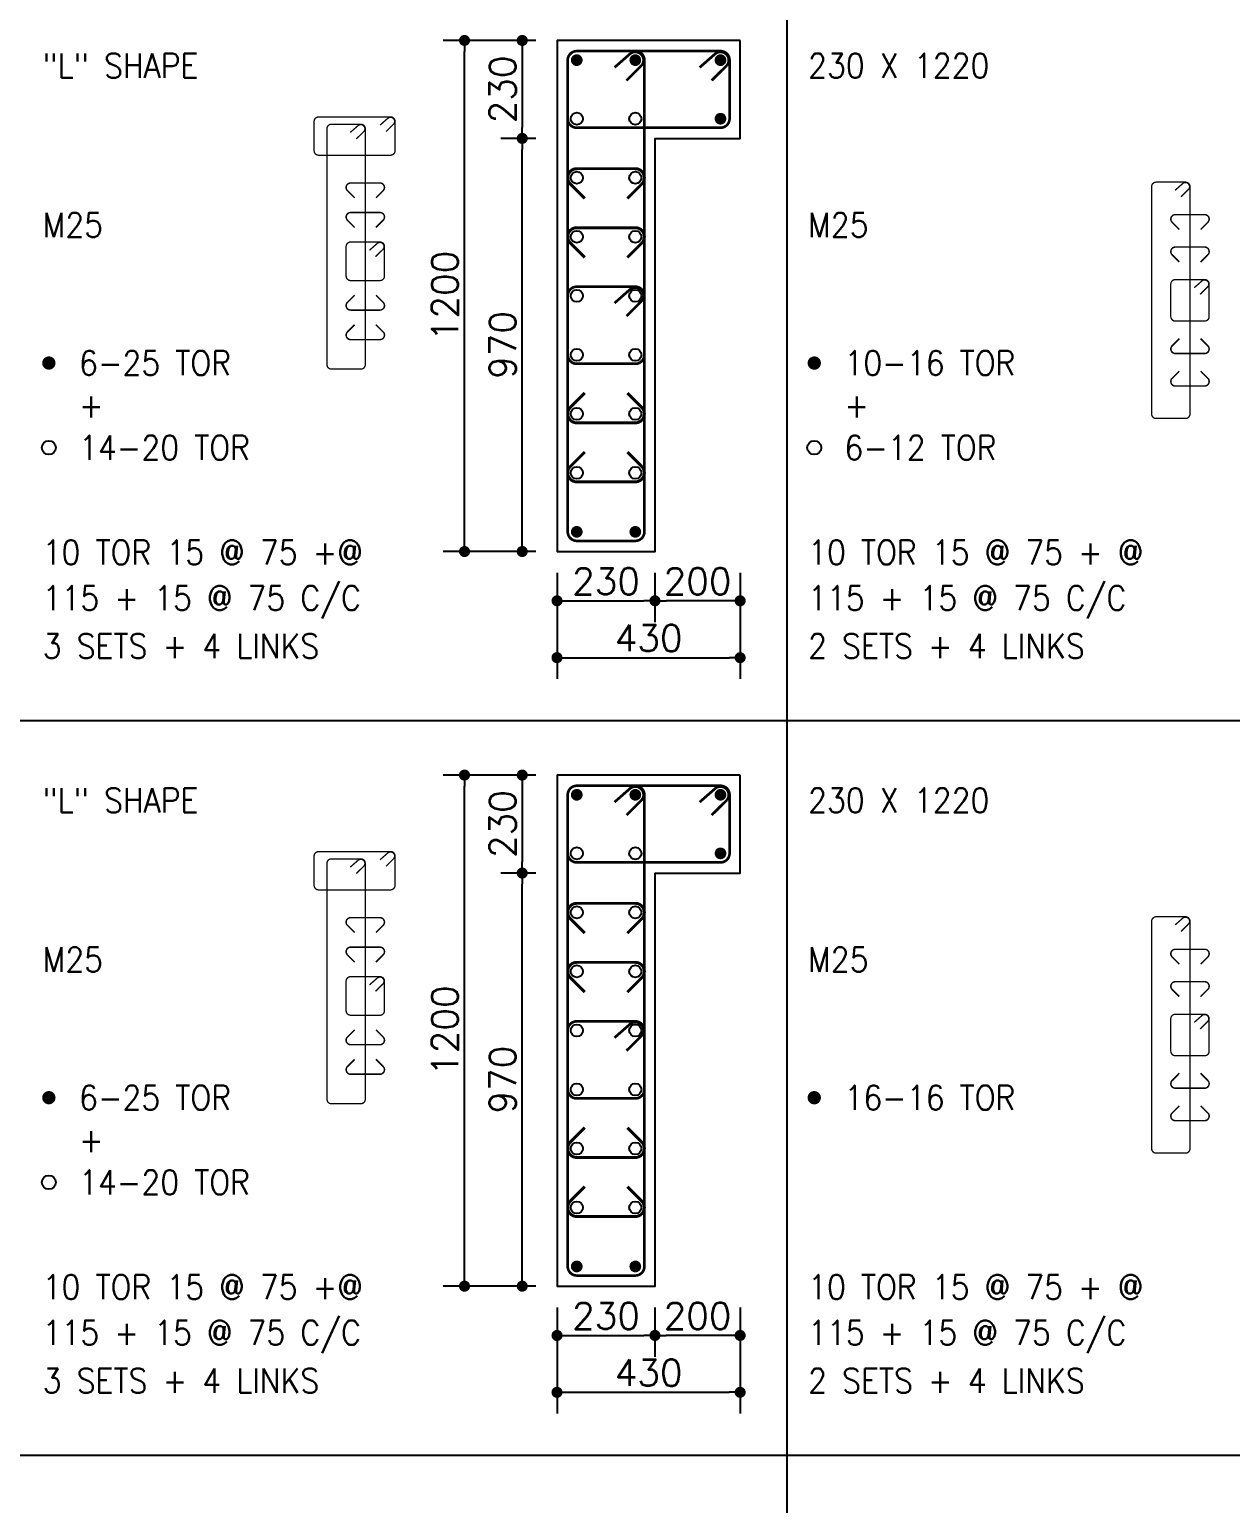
# Model space of a CAD drawing. Extents: x -200722 to 834823, y -494970 to 88783.
# Drawn here: x 399531 to 410812, y -83154 to -69310 of the extents above; entities that cross this region are included whole.
import ezdxf
from ezdxf.enums import TextEntityAlignment as Align

# ---------------------------------------------------------------- set-up
doc = ezdxf.new("R2010")
doc.units = 0
doc.header["$LTSCALE"] = 100
doc.header["$MEASUREMENT"] = 0
doc.header["$PDMODE"] = 34
doc.layers.get('0').update_dxf_attribs({"linetype": 'CONTINUOUS'})
doc.layers.get('DEFPOINTS').update_dxf_attribs({"linetype": 'CONTINUOUS'})
for name, color, linetype in [('5', 4, 'CONTINUOUS'), ('BEAM', 4, 'CONTINUOUS'), ('COL. SHED. STEEL.', 6, 'CONTINUOUS'), ('column', 240, 'CONTINUOUS'), ('STEEL', 6, 'CONTINUOUS'), ('TEXT', 2, 'CONTINUOUS')]:
    doc.layers.add(name, color=color, linetype=linetype)
doc.layers.add('g-dim', color=6, linetype='CONTINUOUS', lineweight=9)
doc.styles.add('ROMANS', font='romans.shx')
doc.styles.get("Standard").update_dxf_attribs({"font": 'simplex.shx'})
doc.dimstyles.new('STANDARD$0', dxfattribs={"dimtxt": 2.5, "dimasz": 2.5, "dimexe": 2, "dimexo": 0.7, "dimgap": 0.9, "dimtad": 1, "dimdec": 0, "dimdsep": 46, "dimtxsty": 'ROMANS', "dimcen": 0.09, "dimclrd": 4, "dimclre": 4, "dimclrt": 3, "dimadec": 0, "dimazin": 0, "dimtfac": 1, "dimtdec": 0, "dimtmove": 0, "dimatfit": 3, "dimfxl": 1, "dimtolj": 1, "dimtzin": 0, "dimarcsym": 0})

# ---------------------------------------------------------------- blocks, each defined once
blk = doc.blocks.new('DOT')
at = {"color": 0, "linetype": 'ByBlock'}
blk.add_line((-0.5, 0), (-1, 0), dxfattribs=at)
at = {"color": 0, "linetype": 'ByBlock', "const_width": 0.5}
blk.add_lwpolyline([(-0.25, 0, 1), (0.25, 0, 1)], format="xyb", close=True, dxfattribs=at)
blk = doc.blocks.new('*D184')
at = {"layer": 'BEAM', "color": 0, "lineweight": -2, "transparency": 16777216}
for p, q in [((404486, -81313), (404486, -81776)), ((405406, -81313), (405406, -81776)), ((404590, -81576), (405302, -81576))]:
    blk.add_line(p, q, dxfattribs=at)
at = {"layer": 'DEFPOINTS', "color": 0, "lineweight": -3, "transparency": 16777216}
for p in [(404486, -81113), (405406, -81113), (405406, -81576)]:
    blk.add_point(p, dxfattribs=at)
at = {"layer": 'BEAM', "color": 0, "lineweight": -2, "transparency": 16777216, "xscale": 104, "yscale": 104, "zscale": 104, "rotation": 180}
blk.add_blockref('DOT', (404486, -81576), dxfattribs=at)
at = {"layer": 'BEAM', "color": 0, "lineweight": -2, "transparency": 16777216, "xscale": 104, "yscale": 104, "zscale": 104}
blk.add_blockref('DOT', (405406, -81576), dxfattribs=at)
at = {"layer": 'BEAM', "color": 0, "transparency": 16777216, "insert": (404946, -81392), "char_height": 248, "attachment_point": 5}
blk.add_mtext('\\A1;230', dxfattribs=at)
blk = doc.blocks.new('_DOT')
at = {"color": 0, "linetype": 'ByBlock'}
blk.add_line((-0.5, 0), (-1, 0), dxfattribs=at)
at = {"color": 0, "linetype": 'ByBlock', "const_width": 0.5}
blk.add_lwpolyline([(-0.25, 0, 1), (0.25, 0, 1)], format="xyb", close=True, dxfattribs=at)
blk = doc.blocks.new('*D185')
at = {"layer": 'BEAM', "color": 0, "lineweight": -2, "transparency": 16777216}
for p, q in [((405406, -81313), (405406, -81776)), ((406206, -81313), (406206, -81776)), ((406102, -81576), (405510, -81576))]:
    blk.add_line(p, q, dxfattribs=at)
at = {"layer": 'DEFPOINTS', "color": 0, "lineweight": -3, "transparency": 16777216}
for p in [(405406, -81113), (406206, -81113), (405406, -81576)]:
    blk.add_point(p, dxfattribs=at)
at = {"layer": 'BEAM', "color": 0, "lineweight": -2, "transparency": 16777216, "xscale": 104, "yscale": 104, "zscale": 104, "rotation": 180}
blk.add_blockref('DOT', (405406, -81576), dxfattribs=at)
at = {"layer": 'BEAM', "color": 0, "lineweight": -2, "transparency": 16777216, "xscale": 104, "yscale": 104, "zscale": 104}
blk.add_blockref('DOT', (406206, -81576), dxfattribs=at)
at = {"layer": 'BEAM', "color": 0, "transparency": 16777216, "insert": (405806, -81392), "char_height": 248, "attachment_point": 5}
blk.add_mtext('\\A1;200', dxfattribs=at)
blk = doc.blocks.new('*D186')
at = {"layer": 'BEAM', "color": 0, "lineweight": -2, "transparency": 16777216}
for p, q in [((404486, -81313), (404486, -82310)), ((406206, -81313), (406206, -82310)), ((404590, -82110), (406102, -82110))]:
    blk.add_line(p, q, dxfattribs=at)
at = {"layer": 'DEFPOINTS', "color": 0, "lineweight": -3, "transparency": 16777216}
for p in [(404486, -81113), (406206, -81113), (406206, -82110)]:
    blk.add_point(p, dxfattribs=at)
at = {"layer": 'BEAM', "color": 0, "lineweight": -2, "transparency": 16777216, "xscale": 104, "yscale": 104, "zscale": 104, "rotation": 180}
blk.add_blockref('DOT', (404486, -82110), dxfattribs=at)
at = {"layer": 'BEAM', "color": 0, "lineweight": -2, "transparency": 16777216, "xscale": 104, "yscale": 104, "zscale": 104}
blk.add_blockref('DOT', (406206, -82110), dxfattribs=at)
at = {"layer": 'BEAM', "color": 0, "transparency": 16777216, "insert": (405346, -81926), "char_height": 248, "attachment_point": 5}
blk.add_mtext('\\A1;430', dxfattribs=at)
blk = doc.blocks.new('*D187')
at = {"layer": 'BEAM', "color": 0, "lineweight": -2, "transparency": 16777216}
for p, q in [((404286, -77233), (403959, -77233)), ((404159, -81009), (404159, -77337)), ((404286, -81113), (403959, -81113))]:
    blk.add_line(p, q, dxfattribs=at)
at = {"layer": 'DEFPOINTS', "color": 0, "lineweight": -3, "transparency": 16777216}
for p in [(404159, -77233), (404486, -77233), (404486, -81113)]:
    blk.add_point(p, dxfattribs=at)
at = {"layer": 'BEAM', "color": 0, "lineweight": -2, "transparency": 16777216, "xscale": 104, "yscale": 104, "zscale": 104}
for p, rotation in [((404159, -77233), 90), ((404159, -81113), 270)]:
    blk.add_blockref('DOT', p, dxfattribs=dict(at, rotation=rotation))
at = {"layer": 'BEAM', "color": 0, "transparency": 16777216, "insert": (403975, -79173), "char_height": 248, "attachment_point": 5, "rotation": 90}
blk.add_mtext('\\A1;970', dxfattribs=at)
blk = doc.blocks.new('*D188')
at = {"layer": 'BEAM', "color": 0, "lineweight": -2, "transparency": 16777216}
for p, q in [((404286, -76313), (403959, -76313)), ((404159, -76417), (404159, -77129)), ((404286, -77233), (403959, -77233))]:
    blk.add_line(p, q, dxfattribs=at)
at = {"layer": 'DEFPOINTS', "color": 0, "lineweight": -3, "transparency": 16777216}
for p in [(404486, -76313), (404159, -77233), (404486, -77233)]:
    blk.add_point(p, dxfattribs=at)
at = {"layer": 'BEAM', "color": 0, "lineweight": -2, "transparency": 16777216, "xscale": 104, "yscale": 104, "zscale": 104}
for p, rotation in [((404159, -76313), 90), ((404159, -77233), 270)]:
    blk.add_blockref('DOT', p, dxfattribs=dict(at, rotation=rotation))
at = {"layer": 'BEAM', "color": 0, "transparency": 16777216, "insert": (403975, -76773), "char_height": 248, "attachment_point": 5, "rotation": 90}
blk.add_mtext('\\A1;230', dxfattribs=at)
blk = doc.blocks.new('*D189')
at = {"layer": 'BEAM', "color": 0, "lineweight": -2, "transparency": 16777216}
for p, q in [((404286, -76313), (403417, -76313)), ((403617, -81009), (403617, -76417)), ((404286, -81113), (403417, -81113))]:
    blk.add_line(p, q, dxfattribs=at)
at = {"layer": 'DEFPOINTS', "color": 0, "lineweight": -3, "transparency": 16777216}
for p in [(403617, -76313), (404486, -76313), (404486, -81113)]:
    blk.add_point(p, dxfattribs=at)
at = {"layer": 'BEAM', "color": 0, "lineweight": -2, "transparency": 16777216, "xscale": 104, "yscale": 104, "zscale": 104}
for p, rotation in [((403617, -76313), 90), ((403617, -81113), 270)]:
    blk.add_blockref('DOT', p, dxfattribs=dict(at, rotation=rotation))
at = {"layer": 'BEAM', "color": 0, "transparency": 16777216, "insert": (403433, -78713), "char_height": 248, "attachment_point": 5, "rotation": 90}
blk.add_mtext('\\A1;1200', dxfattribs=at)
blk = doc.blocks.new('*D124')
at = {"layer": 'BEAM', "color": 0, "lineweight": -2, "transparency": 16777216}
for p, q in [((404486, -74413), (404486, -74876)), ((405406, -74413), (405406, -74876)), ((404590, -74676), (405302, -74676))]:
    blk.add_line(p, q, dxfattribs=at)
at = {"layer": 'DEFPOINTS', "color": 0, "lineweight": -3, "transparency": 16777216}
for p in [(404486, -74213), (405406, -74213), (405406, -74676)]:
    blk.add_point(p, dxfattribs=at)
at = {"layer": 'BEAM', "color": 0, "lineweight": -2, "transparency": 16777216, "xscale": 104, "yscale": 104, "zscale": 104, "rotation": 180}
blk.add_blockref('DOT', (404486, -74676), dxfattribs=at)
at = {"layer": 'BEAM', "color": 0, "lineweight": -2, "transparency": 16777216, "xscale": 104, "yscale": 104, "zscale": 104}
blk.add_blockref('DOT', (405406, -74676), dxfattribs=at)
at = {"layer": 'BEAM', "color": 0, "transparency": 16777216, "insert": (404946, -74492), "char_height": 248, "attachment_point": 5}
blk.add_mtext('\\A1;230', dxfattribs=at)
blk = doc.blocks.new('*D125')
at = {"layer": 'BEAM', "color": 0, "lineweight": -2, "transparency": 16777216}
for p, q in [((405406, -74413), (405406, -74876)), ((406206, -74413), (406206, -74876)), ((406102, -74676), (405510, -74676))]:
    blk.add_line(p, q, dxfattribs=at)
at = {"layer": 'DEFPOINTS', "color": 0, "lineweight": -3, "transparency": 16777216}
for p in [(405406, -74213), (406206, -74213), (405406, -74676)]:
    blk.add_point(p, dxfattribs=at)
at = {"layer": 'BEAM', "color": 0, "lineweight": -2, "transparency": 16777216, "xscale": 104, "yscale": 104, "zscale": 104, "rotation": 180}
blk.add_blockref('DOT', (405406, -74676), dxfattribs=at)
at = {"layer": 'BEAM', "color": 0, "lineweight": -2, "transparency": 16777216, "xscale": 104, "yscale": 104, "zscale": 104}
blk.add_blockref('DOT', (406206, -74676), dxfattribs=at)
at = {"layer": 'BEAM', "color": 0, "transparency": 16777216, "insert": (405806, -74492), "char_height": 248, "attachment_point": 5}
blk.add_mtext('\\A1;200', dxfattribs=at)
blk = doc.blocks.new('*D126')
at = {"layer": 'BEAM', "color": 0, "lineweight": -2, "transparency": 16777216}
for p, q in [((404486, -74413), (404486, -75410)), ((406206, -74413), (406206, -75410)), ((404590, -75210), (406102, -75210))]:
    blk.add_line(p, q, dxfattribs=at)
at = {"layer": 'DEFPOINTS', "color": 0, "lineweight": -3, "transparency": 16777216}
for p in [(404486, -74213), (406206, -74213), (406206, -75210)]:
    blk.add_point(p, dxfattribs=at)
at = {"layer": 'BEAM', "color": 0, "lineweight": -2, "transparency": 16777216, "xscale": 104, "yscale": 104, "zscale": 104, "rotation": 180}
blk.add_blockref('DOT', (404486, -75210), dxfattribs=at)
at = {"layer": 'BEAM', "color": 0, "lineweight": -2, "transparency": 16777216, "xscale": 104, "yscale": 104, "zscale": 104}
blk.add_blockref('DOT', (406206, -75210), dxfattribs=at)
at = {"layer": 'BEAM', "color": 0, "transparency": 16777216, "insert": (405346, -75026), "char_height": 248, "attachment_point": 5}
blk.add_mtext('\\A1;430', dxfattribs=at)
blk = doc.blocks.new('*D127')
at = {"layer": 'BEAM', "color": 0, "lineweight": -2, "transparency": 16777216}
for p, q in [((404286, -70333), (403959, -70333)), ((404159, -74109), (404159, -70437)), ((404286, -74213), (403959, -74213))]:
    blk.add_line(p, q, dxfattribs=at)
at = {"layer": 'DEFPOINTS', "color": 0, "lineweight": -3, "transparency": 16777216}
for p in [(404159, -70333), (404486, -70333), (404486, -74213)]:
    blk.add_point(p, dxfattribs=at)
at = {"layer": 'BEAM', "color": 0, "lineweight": -2, "transparency": 16777216, "xscale": 104, "yscale": 104, "zscale": 104}
for p, rotation in [((404159, -70333), 90), ((404159, -74213), 270)]:
    blk.add_blockref('DOT', p, dxfattribs=dict(at, rotation=rotation))
at = {"layer": 'BEAM', "color": 0, "transparency": 16777216, "insert": (403975, -72273), "char_height": 248, "attachment_point": 5, "rotation": 90}
blk.add_mtext('\\A1;970', dxfattribs=at)
blk = doc.blocks.new('*D128')
at = {"layer": 'BEAM', "color": 0, "lineweight": -2, "transparency": 16777216}
for p, q in [((404286, -69413), (403959, -69413)), ((404159, -69517), (404159, -70229)), ((404286, -70333), (403959, -70333))]:
    blk.add_line(p, q, dxfattribs=at)
at = {"layer": 'DEFPOINTS', "color": 0, "lineweight": -3, "transparency": 16777216}
for p in [(404486, -69413), (404159, -70333), (404486, -70333)]:
    blk.add_point(p, dxfattribs=at)
at = {"layer": 'BEAM', "color": 0, "lineweight": -2, "transparency": 16777216, "xscale": 104, "yscale": 104, "zscale": 104}
for p, rotation in [((404159, -69413), 90), ((404159, -70333), 270)]:
    blk.add_blockref('DOT', p, dxfattribs=dict(at, rotation=rotation))
at = {"layer": 'BEAM', "color": 0, "transparency": 16777216, "insert": (403975, -69873), "char_height": 248, "attachment_point": 5, "rotation": 90}
blk.add_mtext('\\A1;230', dxfattribs=at)
blk = doc.blocks.new('*D129')
at = {"layer": 'BEAM', "color": 0, "lineweight": -2, "transparency": 16777216}
for p, q in [((404286, -69413), (403417, -69413)), ((403617, -74109), (403617, -69517)), ((404286, -74213), (403417, -74213))]:
    blk.add_line(p, q, dxfattribs=at)
at = {"layer": 'DEFPOINTS', "color": 0, "lineweight": -3, "transparency": 16777216}
for p in [(403617, -69413), (404486, -69413), (404486, -74213)]:
    blk.add_point(p, dxfattribs=at)
at = {"layer": 'BEAM', "color": 0, "lineweight": -2, "transparency": 16777216, "xscale": 104, "yscale": 104, "zscale": 104}
for p, rotation in [((403617, -69413), 90), ((403617, -74213), 270)]:
    blk.add_blockref('DOT', p, dxfattribs=dict(at, rotation=rotation))
at = {"layer": 'BEAM', "color": 0, "transparency": 16777216, "insert": (403433, -71813), "char_height": 248, "attachment_point": 5, "rotation": 90}
blk.add_mtext('\\A1;1200', dxfattribs=at)

msp = doc.modelspace()

# ---------------------------------------------------------------- linework, layer by layer
at = {"layer": '5', "color": 7, "lineweight": -2}
for p, q in [((406646.4, -104400.4), (406646.4, -55100.4)), ((330496.4, -75800.4), (412446.4, -75800.4)), ((330496.4, -82700.4), (412446.4, -82700.4))]:
    msp.add_line(p, q, dxfattribs=at)
at = {"layer": 'COL. SHED. STEEL.', "color": 140, "linetype": 'Continuous', "const_width": 12.5}
for points in [[(410293.6, -72048.5), (410568.6, -72048.5, 0.4142136), (410611.1, -72006), (410611.1, -71701, 0.4142136), (410568.6, -71658.5), (410293.6, -71658.5, 0.4142136), (410251.1, -71701), (410251.1, -72006, 0.4142136)], [(410293.6, -78948.5), (410568.6, -78948.5, 0.4142136), (410611.1, -78906), (410611.1, -78601, 0.4142136), (410568.6, -78558.5), (410293.6, -78558.5, 0.4142136), (410251.1, -78601), (410251.1, -78906, 0.4142136)]]:
    msp.add_lwpolyline(points, format="xyb", close=True, dxfattribs=at)
for points in [[(410527, -71796.4), (410598.1, -71726.1, 0.9275277), (410543.3, -71671.8), (410470.8, -71735.5)], [(410527, -78696.4), (410598.1, -78626.1, 0.9275277), (410543.3, -78571.8), (410470.8, -78635.5)]]:
    msp.add_lwpolyline(points, format="xyb", dxfattribs=at)
at = {"layer": 'column', "color": 4, "linetype": 'Continuous'}
for points in [[(406206.4, -69412.9), (404486.4, -69412.9), (404486.4, -74213), (405406.4, -74213), (405406.4, -70332.9), (406206.4, -70332.9), (406206.4, -69412.9)], [(406206.4, -76312.9), (404486.4, -76312.9), (404486.4, -81113), (405406.4, -81113), (405406.4, -77232.9), (406206.4, -77232.9), (406206.4, -76312.9)]]:
    msp.add_lwpolyline(points, dxfattribs=at)
at = {"layer": 'g-dim', "color": 62, "lineweight": -2}
for points, const_width in [([(402547.7, -71668.2), (402822.7, -71668.2, 0.4142136), (402865.2, -71625.7), (402865.2, -71348.6, 0.4142136), (402822.7, -71306.1), (402547.7, -71306.1, 0.4142136), (402505.2, -71348.6), (402505.2, -71625.7, 0.4142136)], 12.5), ([(404671.4, -72450.1), (405221.4, -72450.1, 0.4142136), (405306.4, -72365.1), (405306.4, -71810.8, 0.4142136), (405221.4, -71725.8), (404671.4, -71725.8, 0.4142136), (404586.4, -71810.8), (404586.4, -72365.1, 0.4142136)], 25), ([(402547.7, -78568.2), (402822.7, -78568.2, 0.4142136), (402865.2, -78525.7), (402865.2, -78248.6, 0.4142136), (402822.7, -78206.1), (402547.7, -78206.1, 0.4142136), (402505.2, -78248.6), (402505.2, -78525.7, 0.4142136)], 12.5), ([(404671.4, -79350.1), (405221.4, -79350.1, 0.4142136), (405306.4, -79265.1), (405306.4, -78710.8, 0.4142136), (405221.4, -78625.8), (404671.4, -78625.8, 0.4142136), (404586.4, -78710.8), (404586.4, -79265.1, 0.4142136)], 25)]:
    msp.add_lwpolyline(points, format="xyb", close=True, dxfattribs=dict(at, const_width=const_width))
for points, const_width in [([(402781.1, -71444), (402852.1, -71373.7, 0.9275277), (402797.3, -71319.4), (402724.8, -71383)], 12.5), ([(405138.2, -72001.7), (405280.3, -71861, 0.9275277), (405170.7, -71752.4), (405025.7, -71879.7)], 25), ([(402781.1, -78344), (402852.1, -78273.7, 0.9275277), (402797.3, -78219.4), (402724.8, -78283)], 12.5), ([(405138.2, -78901.7), (405280.3, -78761, 0.9275277), (405170.7, -78652.4), (405025.7, -78779.7)], 25)]:
    msp.add_lwpolyline(points, format="xyb", dxfattribs=dict(at, const_width=const_width))
at = {"layer": 'STEEL', "color": 18, "true_color": 0x000000}
for points, const_width in [([(404671.4, -69512.9), (405221.4, -69512.9, -0.4142136), (405306.4, -69597.9), (405306.4, -74028, -0.4142136), (405221.4, -74113), (404671.4, -74113, -0.4142136), (404586.4, -74028), (404586.4, -69597.9, -0.4142136)], 25), ([(404671.4, -69512.9), (406021.4, -69512.9, -0.4142136), (406106.4, -69597.9), (406106.4, -70147.9, -0.4142136), (406021.4, -70232.9), (404671.4, -70232.9, -0.4142136), (404586.4, -70147.9), (404586.4, -69597.9, -0.4142136)], 25), ([(402247, -70130.8), (402922, -70130.8, -0.4142136), (402964.5, -70173.3), (402964.5, -70448.3, -0.4142136), (402922, -70490.8), (402247, -70490.8, -0.4142136), (402204.5, -70448.3), (402204.5, -70173.3, -0.4142136)], 12.5), ([(402367.7, -70199.6), (402642.7, -70199.6, -0.4142136), (402685.2, -70242.1), (402685.2, -72457.2, -0.4142136), (402642.7, -72499.7), (402367.7, -72499.7, -0.4142136), (402325.2, -72457.2), (402325.2, -70242.1, -0.4142136)], 12.5), ([(410113.6, -72963.5), (410388.6, -72963.5, 0.4142136), (410431.1, -72921), (410431.1, -70786, 0.4142136), (410388.6, -70743.5), (410113.6, -70743.5, 0.4142136), (410071.1, -70786), (410071.1, -72921, 0.4142136)], 12.5), ([(399681.7, -72442.9, 1), (399744.2, -72442.9, 1)], 62.5), ([(406870.9, -72442.9, 1), (406933.4, -72442.9, 1)], 62.5), ([(404671.4, -76412.9), (405221.4, -76412.9, -0.4142136), (405306.4, -76497.9), (405306.4, -80928, -0.4142136), (405221.4, -81013), (404671.4, -81013, -0.4142136), (404586.4, -80928), (404586.4, -76497.9, -0.4142136)], 25), ([(404671.4, -76412.9), (406021.4, -76412.9, -0.4142136), (406106.4, -76497.9), (406106.4, -77047.9, -0.4142136), (406021.4, -77132.9), (404671.4, -77132.9, -0.4142136), (404586.4, -77047.9), (404586.4, -76497.9, -0.4142136)], 25), ([(402247, -77030.8), (402922, -77030.8, -0.4142136), (402964.5, -77073.3), (402964.5, -77348.3, -0.4142136), (402922, -77390.8), (402247, -77390.8, -0.4142136), (402204.5, -77348.3), (402204.5, -77073.3, -0.4142136)], 12.5), ([(402367.7, -77099.6), (402642.7, -77099.6, -0.4142136), (402685.2, -77142.1), (402685.2, -79357.2, -0.4142136), (402642.7, -79399.7), (402367.7, -79399.7, -0.4142136), (402325.2, -79357.2), (402325.2, -77142.1, -0.4142136)], 12.5), ([(410113.6, -79863.5), (410388.6, -79863.5, 0.4142136), (410431.1, -79821), (410431.1, -77686, 0.4142136), (410388.6, -77643.5), (410113.6, -77643.5, 0.4142136), (410071.1, -77686), (410071.1, -79821, 0.4142136)], 12.5), ([(399681.7, -79342.9, 1), (399744.2, -79342.9, 1)], 62.5), ([(406870.9, -79342.9, 1), (406933.4, -79342.9, 1)], 62.5)]:
    msp.add_lwpolyline(points, format="xyb", close=True, dxfattribs=dict(at, const_width=const_width))
at = {"layer": 'STEEL', "color": 18, "linetype": 'Continuous', "true_color": 0x000000, "const_width": 55}
for points in [[(404671.4, -69625.4, 1), (404671.4, -69570.4, 1)], [(405221.4, -69625.4, -1), (405221.4, -69570.4, -1)], [(406021.4, -69625.4, -1), (406021.4, -69570.4, -1)], [(406021.4, -70175.4, -1), (406021.4, -70120.4, -1)], [(404671.4, -74055.5, 1), (404671.4, -74000.5, 1)], [(405221.4, -74055.5, -1), (405221.4, -74000.5, -1)], [(404671.4, -76525.4, 1), (404671.4, -76470.4, 1)], [(405221.4, -76525.4, -1), (405221.4, -76470.4, -1)], [(406021.4, -76525.4, -1), (406021.4, -76470.4, -1)], [(406021.4, -77075.4, -1), (406021.4, -77020.4, -1)], [(404671.4, -80955.5, 1), (404671.4, -80900.5, 1)], [(405221.4, -80955.5, -1), (405221.4, -80900.5, -1)]]:
    msp.add_lwpolyline(points, format="xyb", close=True, dxfattribs=at)
at = {"layer": 'STEEL', "color": 18, "true_color": 0x000000}
for points, const_width in [([(405138.2, -69788.8), (405280.3, -69648.1, 0.9275277), (405170.7, -69539.5), (405025.7, -69666.8)], 25), ([(405938.2, -69788.8), (406080.3, -69648.1, 0.9275277), (405970.7, -69539.5), (405825.7, -69666.8)], 25), ([(402880.5, -70268.7), (402951.5, -70198.3, 0.9275277), (402896.7, -70144), (402824.2, -70207.7)], 12.5), ([(402601.1, -70337.6), (402672.1, -70267.2, 0.9275277), (402617.3, -70212.9), (402544.8, -70276.6)], 12.5), ([(410347, -70881.4), (410418.1, -70811.1, 0.9275277), (410363.3, -70756.8), (410290.8, -70820.5)], 12.5), ([(405138.2, -76688.8), (405280.3, -76548.1, 0.9275277), (405170.7, -76439.5), (405025.7, -76566.8)], 25), ([(405938.2, -76688.8), (406080.3, -76548.1, 0.9275277), (405970.7, -76439.5), (405825.7, -76566.8)], 25), ([(402601.1, -77237.6), (402672.1, -77167.2, 0.9275277), (402617.3, -77112.9), (402544.8, -77176.6)], 12.5), ([(402880.5, -77168.7), (402951.5, -77098.3, 0.9275277), (402896.7, -77044), (402824.2, -77107.7)], 12.5), ([(410347, -77781.4), (410418.1, -77711.1, 0.9275277), (410363.3, -77656.8), (410290.8, -77720.5)], 12.5)]:
    msp.add_lwpolyline(points, format="xyb", dxfattribs=dict(at, const_width=const_width))
at = {"layer": 'STEEL', "color": 40}
for points in [[(404746.4, -70897.4, 28, 28, 0), (404611.3, -70762.3, 28, 28, -0.6681786), (404671.4, -70617.2, 28, 28, 0), (405221.4, -70617.2, 28, 28, -0.6681786), (405281.5, -70762.3, 28, 28, 0), (405146.5, -70897.4, 0, 0, 0)], [(402585.2, -70891.9, 14, 14, 0), (402517.6, -70824.3, 14, 14, -0.6681786), (402547.7, -70751.8, 14, 14, 0), (402822.7, -70751.8, 14, 14, -0.6681786), (402852.7, -70824.3, 14, 14, 0), (402785.2, -70891.9, 0, 0, 0)], [(402585.2, -71169, 14, 14, 0), (402517.6, -71101.5, 14, 14, -0.6681786), (402547.7, -71028.9, 14, 14, 0), (402822.7, -71028.9, 14, 14, -0.6681786), (402852.7, -71101.5, 14, 14, 0), (402785.2, -71169, 0, 0, 0)], [(404746.4, -71451.7, 28, 28, 0), (404611.3, -71316.6, 28, 28, -0.6681786), (404671.4, -71171.5, 28, 28, 0), (405221.4, -71171.5, 28, 28, -0.6681786), (405281.5, -71316.6, 28, 28, 0), (405146.5, -71451.7, 0, 0, 0)], [(410331.1, -71188.6, 14, 14, 0), (410263.6, -71121.1, 14, 14, -0.6681786), (410293.6, -71048.5, 14, 14, 0), (410568.6, -71048.5, 14, 14, -0.6681786), (410598.7, -71121.1, 14, 14, 0), (410531.1, -71188.6, 0, 0, 0)], [(410331.1, -71493.6, 14, 14, 0), (410263.6, -71426.1, 14, 14, -0.6681786), (410293.6, -71353.5, 14, 14, 0), (410568.6, -71353.5, 14, 14, -0.6681786), (410598.7, -71426.1, 14, 14, 0), (410531.1, -71493.6, 0, 0, 0)], [(402585.2, -71805.3, 14, 14, 0), (402517.6, -71872.8, 14, 14, 0.6681786), (402547.7, -71945.4, 14, 14, 0), (402822.7, -71945.4, 14, 14, 0.6681786), (402852.7, -71872.8, 14, 14, 0), (402785.2, -71805.3, 0, 0, 0)], [(402585.2, -72082.4, 14, 14, 0), (402517.6, -72150, 14, 14, 0.6681786), (402547.7, -72222.5, 14, 14, 0), (402822.7, -72222.5, 14, 14, 0.6681786), (402852.7, -72150, 14, 14, 0), (402785.2, -72082.4, 0, 0, 0)], [(410331.1, -72213.4, 14, 14, 0), (410263.6, -72281, 14, 14, 0.6681786), (410293.6, -72353.5, 14, 14, 0), (410568.6, -72353.5, 14, 14, 0.6681786), (410598.7, -72281, 14, 14, 0), (410531.1, -72213.4, 0, 0, 0)], [(410331.1, -72518.4, 14, 14, 0), (410263.6, -72586, 14, 14, 0.6681786), (410293.6, -72658.5, 14, 14, 0), (410568.6, -72658.5, 14, 14, 0.6681786), (410598.7, -72586, 14, 14, 0), (410531.1, -72518.4, 0, 0, 0)], [(404746.4, -72724.2, 28, 28, 0), (404611.3, -72859.3, 28, 28, 0.6681786), (404671.4, -73004.4, 28, 28, 0), (405221.4, -73004.4, 28, 28, 0.6681786), (405281.5, -72859.3, 28, 28, 0), (405146.5, -72724.2, 0, 0, 0)], [(404746.4, -73278.5, 28, 28, 0), (404611.3, -73413.6, 28, 28, 0.6681786), (404671.4, -73558.7, 28, 28, 0), (405221.4, -73558.7, 28, 28, 0.6681786), (405281.5, -73413.6, 28, 28, 0), (405146.5, -73278.5, 0, 0, 0)], [(404746.4, -77797.4, 28, 28, 0), (404611.3, -77662.3, 28, 28, -0.6681786), (404671.4, -77517.2, 28, 28, 0), (405221.4, -77517.2, 28, 28, -0.6681786), (405281.5, -77662.3, 28, 28, 0), (405146.5, -77797.4, 0, 0, 0)], [(402585.2, -77791.9, 14, 14, 0), (402517.6, -77724.3, 14, 14, -0.6681786), (402547.7, -77651.8, 14, 14, 0), (402822.7, -77651.8, 14, 14, -0.6681786), (402852.7, -77724.3, 14, 14, 0), (402785.2, -77791.9, 0, 0, 0)], [(402585.2, -78069, 14, 14, 0), (402517.6, -78001.5, 14, 14, -0.6681786), (402547.7, -77928.9, 14, 14, 0), (402822.7, -77928.9, 14, 14, -0.6681786), (402852.7, -78001.5, 14, 14, 0), (402785.2, -78069, 0, 0, 0)], [(410331.1, -78088.6, 14, 14, 0), (410263.6, -78021.1, 14, 14, -0.6681786), (410293.6, -77948.5, 14, 14, 0), (410568.6, -77948.5, 14, 14, -0.6681786), (410598.7, -78021.1, 14, 14, 0), (410531.1, -78088.6, 0, 0, 0)], [(404746.4, -78351.7, 28, 28, 0), (404611.3, -78216.6, 28, 28, -0.6681786), (404671.4, -78071.5, 28, 28, 0), (405221.4, -78071.5, 28, 28, -0.6681786), (405281.5, -78216.6, 28, 28, 0), (405146.5, -78351.7, 0, 0, 0)], [(410331.1, -78393.6, 14, 14, 0), (410263.6, -78326.1, 14, 14, -0.6681786), (410293.6, -78253.5, 14, 14, 0), (410568.6, -78253.5, 14, 14, -0.6681786), (410598.7, -78326.1, 14, 14, 0), (410531.1, -78393.6, 0, 0, 0)], [(402585.2, -78705.3, 14, 14, 0), (402517.6, -78772.8, 14, 14, 0.6681786), (402547.7, -78845.4, 14, 14, 0), (402822.7, -78845.4, 14, 14, 0.6681786), (402852.7, -78772.8, 14, 14, 0), (402785.2, -78705.3, 0, 0, 0)], [(402585.2, -78982.4, 14, 14, 0), (402517.6, -79050, 14, 14, 0.6681786), (402547.7, -79122.5, 14, 14, 0), (402822.7, -79122.5, 14, 14, 0.6681786), (402852.7, -79050, 14, 14, 0), (402785.2, -78982.4, 0, 0, 0)], [(410331.1, -79113.4, 14, 14, 0), (410263.6, -79181, 14, 14, 0.6681786), (410293.6, -79253.5, 14, 14, 0), (410568.6, -79253.5, 14, 14, 0.6681786), (410598.7, -79181, 14, 14, 0), (410531.1, -79113.4, 0, 0, 0)], [(410331.1, -79418.4, 14, 14, 0), (410263.6, -79486, 14, 14, 0.6681786), (410293.6, -79558.5, 14, 14, 0), (410568.6, -79558.5, 14, 14, 0.6681786), (410598.7, -79486, 14, 14, 0), (410531.1, -79418.4, 0, 0, 0)], [(404746.4, -79624.2, 28, 28, 0), (404611.3, -79759.3, 28, 28, 0.6681786), (404671.4, -79904.4, 28, 28, 0), (405221.4, -79904.4, 28, 28, 0.6681786), (405281.5, -79759.3, 28, 28, 0), (405146.5, -79624.2, 0, 0, 0)], [(404746.4, -80178.5, 28, 28, 0), (404611.3, -80313.6, 28, 28, 0.6681786), (404671.4, -80458.7, 28, 28, 0), (405221.4, -80458.7, 28, 28, 0.6681786), (405281.5, -80313.6, 28, 28, 0), (405146.5, -80178.5, 0, 0, 0)]]:
    msp.add_lwpolyline(points, format="xyseb", dxfattribs=at)
at = {"layer": 'STEEL', "color": 0}
for centre, radius in [((404671.4, -70147.9), 57), ((405221.4, -70147.9), 57), ((404671.4, -70702.2), 57), ((405221.4, -70702.2), 57), ((404671.4, -71256.5), 57), ((405221.4, -71256.5), 57), ((404671.4, -71810.8), 57), ((405221.4, -71810.8), 57), ((404671.4, -72365.1), 57), ((405221.4, -72365.1), 57), ((404671.4, -72919.4), 57), ((405221.4, -72919.4), 57), ((399712.9, -73237.9), 65.3), ((406902.2, -73237.9), 65.3), ((404671.4, -73473.7), 57), ((405221.4, -73473.7), 57), ((404671.4, -77047.9), 57), ((405221.4, -77047.9), 57), ((404671.4, -77602.2), 57), ((405221.4, -77602.2), 57), ((404671.4, -78156.5), 57), ((405221.4, -78156.5), 57), ((404671.4, -78710.8), 57), ((405221.4, -78710.8), 57), ((404671.4, -79265.1), 57), ((405221.4, -79265.1), 57), ((404671.4, -79819.4), 57), ((405221.4, -79819.4), 57), ((399712.9, -80137.9), 65.3), ((404671.4, -80373.7), 57), ((405221.4, -80373.7), 57)]:
    msp.add_circle(centre, radius, dxfattribs=at)

# ---------------------------------------------------------------- texts
at = {"layer": 'TEXT', "color": 18, "ltscale": 5, "true_color": 0x000000, "style": 'ROMANS', "width": 0.9}
for s, p in [('"L" SHAPE', (399654.5, -69650.4)), ('230 X 1220', (406843.8, -69650.4)), ('M25', (399654.5, -71145.4)), ('M25', (406843.8, -71145.4)), ('6-25 TOR', (399996.1, -72442.9)), ('10-16 TOR', (407185.4, -72442.9)), ('+', (399996.1, -72840.4)), ('+', (407185.4, -72840.4)), ('14-20 TOR', (399996.1, -73237.9)), ('6-12 TOR', (407185.4, -73237.9)), ('10 TOR 15 @ 75 +@', (399654.5, -74220.4)), ('10 TOR 15 @ 75 + @ ', (406843.8, -74220.4)), ('115 + 15 @ 75 C/C', (399654.5, -74650)), ('115 + 15 @ 75 C/C', (406843.8, -74650)), ('3 SETS + 4 LINKS', (399654.5, -75100.5)), ('2 SETS + 4 LINKS', (406843.8, -75100.5)), ('"L" SHAPE', (399654.5, -76550.4)), ('230 X 1220', (406843.8, -76550.4)), ('M25', (399654.5, -78045.4)), ('M25', (406843.8, -78045.4)), ('6-25 TOR', (399996.1, -79342.9)), ('16-16 TOR', (407185.4, -79342.9)), ('+', (399996.1, -79740.4)), ('14-20 TOR', (399996.1, -80137.9)), ('10 TOR 15 @ 75 +@', (399654.5, -81120.4)), ('10 TOR 15 @ 75 + @ ', (406843.8, -81120.4)), ('115 + 15 @ 75 C/C', (399654.5, -81550)), ('115 + 15 @ 75 C/C', (406843.8, -81550)), ('3 SETS + 4 LINKS', (399654.5, -82000.5)), ('2 SETS + 4 LINKS', (406843.8, -82000.5))]:
    msp.add_text(s, height=230, dxfattribs=at).set_placement(p, align=Align.MIDDLE_LEFT)

# ---------------------------------------------------------------- dimensions: what is measured, and where the dimension line sits
at = {"layer": 'BEAM', "color": 18, "true_color": 0x000000}
for base, p1, p2, angle, picture, middle in [((403616.7, -69412.9), (404486.4, -74213), (404486.4, -69412.9), 90, '*D129', (403432.7, -71812.9)), ((404159, -70332.9), (404486.4, -69412.9), (404486.4, -70332.9), 270, '*D128', (403975, -69872.9)), ((404159, -70332.9), (404486.4, -74213), (404486.4, -70332.9), 90, '*D127', (403975, -72272.9)), ((405406.4, -74676.4), (406206.4, -74213), (405406.4, -74213), 180, '*D125', (405806.4, -74492.4)), ((403616.7, -76312.9), (404486.4, -81113), (404486.4, -76312.9), 90, '*D189', (403432.7, -78712.9)), ((404159, -77232.9), (404486.4, -76312.9), (404486.4, -77232.9), 270, '*D188', (403975, -76772.9)), ((404159, -77232.9), (404486.4, -81113), (404486.4, -77232.9), 90, '*D187', (403975, -79172.9)), ((405406.4, -81576.4), (406206.4, -81113), (405406.4, -81113), 180, '*D185', (405806.4, -81392.4))]:
    dim = msp.add_linear_dim(base=base, p1=p1, p2=p2, angle=angle, dimstyle='STANDARD$0', override={"dimscale": 8, "dimtxt": 31, "dimasz": 13, "dimexe": 25, "dimexo": 25, "dimgap": 7.5, "dimlfac": 0.25, "dimzin": 3, "dimtxsty": 'Standard', "dimblk": 'DOT', "dimcen": 3, "dimdle": 4, "dimclrd": 0, "dimclre": 0, "dimclrt": 0, "dimtmove": 2, "dimldrblk": 'DOT', "dimtzin": 3}, dxfattribs=at)
    dim.commit()
    dim.dimension.update_dxf_attribs({"geometry": picture, "text_midpoint": middle})
for base, p1, p2, picture, middle in [((405406.4, -74676.4), (404486.4, -74213), (405406.4, -74213), '*D124', (404946.4, -74492.4)), ((406206.4, -75210.5), (404486.4, -74213), (406206.4, -74213), '*D126', (405346.4, -75026.5)), ((405406.4, -81576.4), (404486.4, -81113), (405406.4, -81113), '*D184', (404946.4, -81392.4)), ((406206.4, -82110.5), (404486.4, -81113), (406206.4, -81113), '*D186', (405346.4, -81926.5))]:
    dim = msp.add_linear_dim(base=base, p1=p1, p2=p2, dimstyle='STANDARD$0', override={"dimscale": 8, "dimtxt": 31, "dimasz": 13, "dimexe": 25, "dimexo": 25, "dimgap": 7.5, "dimlfac": 0.25, "dimzin": 3, "dimtxsty": 'Standard', "dimblk": 'DOT', "dimcen": 3, "dimdle": 4, "dimclrd": 0, "dimclre": 0, "dimclrt": 0, "dimtmove": 2, "dimldrblk": 'DOT', "dimtzin": 3}, dxfattribs=at)
    dim.commit()
    dim.dimension.update_dxf_attribs({"geometry": picture, "text_midpoint": middle})

doc.saveas('drawing.dxf')
